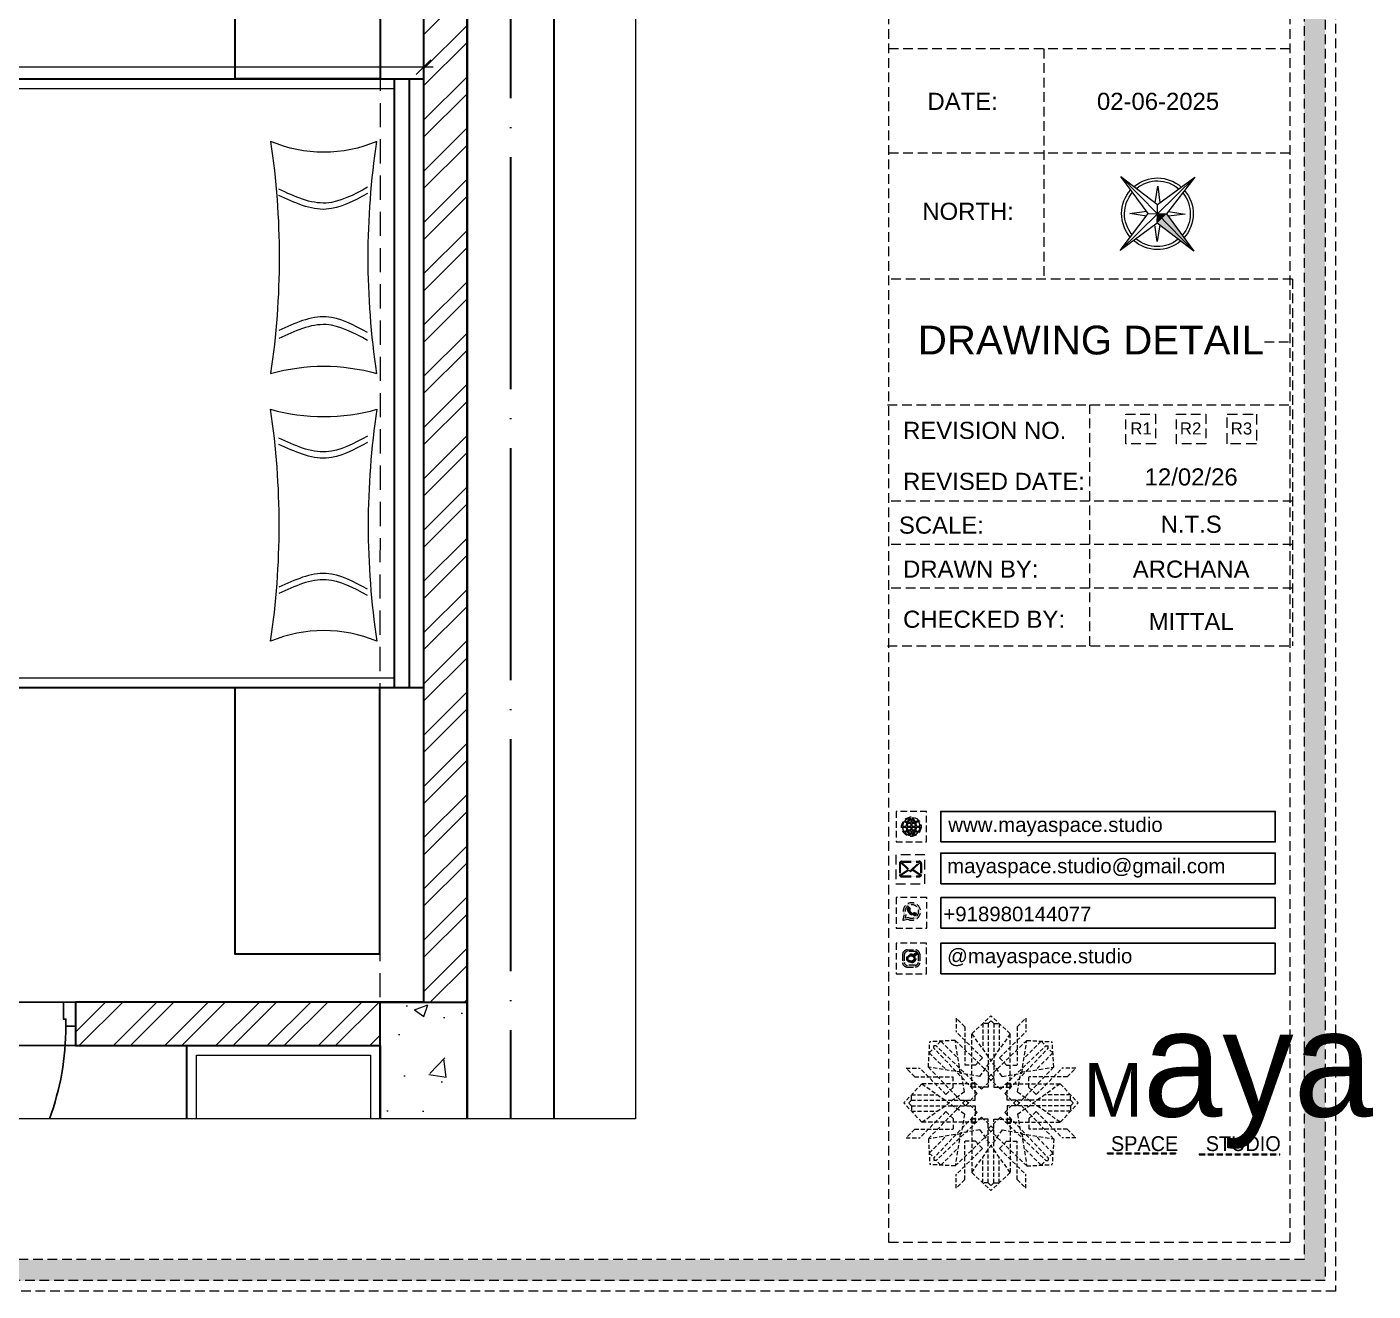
# Model space of a CAD drawing. Header units: millimetres. Extents: x 56222 to 3066687, y -650199 to -121287.
# Drawn here: x 133934.4 to 134073.6, y -183853.9 to -183723.1 of the extents above; entities that cross this region are included whole.
import ezdxf
from ezdxf.enums import TextEntityAlignment as Align

# ---------------------------------------------------------------- set-up
doc = ezdxf.new("R2010")
doc.units = ezdxf.units.MM
doc.header["$MEASUREMENT"] = 0
doc.header["$PDMODE"] = 35
for name, pattern in [('ACAD_ISO04W100', [30, 24, -3, 0, -3]), ('DASHED', [0.75, 0.5, -0.25]), ('DASHED2', [0.375, 0.25, -0.125]), ('DASHEDX2', [1.5, 1, -0.5])]:
    doc.linetypes.add(name, pattern=pattern)
doc.layers.get('Defpoints').update_dxf_attribs({"color": 220})
doc.layers.add('AR ELE-5', color=134, linetype='Continuous')
doc.layers.add('AR HATCH-7', color=7, linetype='Continuous')
for name, color, linetype, lineweight in [('COLUMN', 1, 'Continuous', 30), ('Dimension', 10, 'DASHEDX2', 20), ('ELEVATION', 250, 'Continuous', 9), ('FURNITURE', 32, 'Continuous', 9), ('furniture dimensions', 1, 'DASHED', 0), ('FURNITURE-1', 252, 'Continuous', 13), ('GROUND FLOOR', 7, 'Continuous', 9), ('GROUND FLOOR  ( PLINE )', 251, 'Continuous', 30), ('Labelling', 1, 'Continuous', 25), ('NAME PLATE', 7, 'Continuous', 25), ('title block', 7, 'Continuous', 9), ('wall', 7, 'Continuous', 30), ('X_PLOT', 1, 'Continuous', 9), ('XX~SLAB ( BEAM )~ ( DIM )', 7, 'Continuous', 9)]:
    doc.layers.add(name, color=color, linetype=linetype, lineweight=lineweight)
doc.styles.add('Arial', font='arial.ttf')
doc.styles.add('century g', font='GOTHIC.TTF')
doc.styles.get("Standard").update_dxf_attribs({"font": 'arial.ttf', "height": 6})
doc.dimstyles.new('Archana', dxfattribs={"dimtxt": 2, "dimasz": 0.75, "dimexe": 0.5, "dimexo": 0.5, "dimgap": 0, "dimtad": 0, "dimzin": 0, "dimdsep": 46, "dimlunit": 4, "dimtxsty": 'century g', "dimblk": 'OBLIQUE', "dimcen": 0, "dimdle": 1, "dimclrd": 256, "dimclre": 256, "dimclrt": 256, "dimadec": 0, "dimazin": 0, "dimtfac": 1, "dimtofl": 0, "dimtmove": 1, "dimatfit": 3, "dimfxl": 1, "dimfxlon": 1, "dimtolj": 1, "dimtzin": 0, "dimlwd": -1, "dimlwe": -1, "dimarcsym": 0})

# ---------------------------------------------------------------- blocks, each defined once
blk = doc.blocks.new('FSFSF')
at = {"color": 42, "lineweight": 5, "true_color": 0xe0ac11}
for p, q in [((28600.03, 143.51), (28600.03, 140.16)), ((28602.15, 141.41), (28600.03, 143.51)), ((28603.86, 139.69), (28608.58, 144.08)), ((28607.9, 142.22), (28608.58, 142.85)), ((28613.31, 139.69), (28608.58, 144.08)), ((28609.27, 142.22), (28608.59, 142.85)), ((28615.02, 141.41), (28617.14, 143.51)), ((28617.14, 143.51), (28617.14, 140.16)), ((28606.47, 133.76), (28600.03, 140.16)), ((28602.15, 141.41), (28602.15, 131.95)), ((28603.86, 126.58), (28603.86, 139.69)), ((28603.86, 139.69), (28608.58, 133.02)), ((28607.9, 142.22), (28606.58, 142.22)), ((28606.58, 142.22), (28606.58, 135.84)), ((28607.9, 142.22), (28607.9, 126.58)), ((28613.31, 139.69), (28608.59, 133.02)), ((28609.27, 142.22), (28609.27, 126.58)), ((28609.27, 142.22), (28610.59, 142.22)), ((28610.59, 142.22), (28610.59, 135.84)), ((28610.7, 133.76), (28617.14, 140.16)), ((28613.31, 126.58), (28613.31, 139.69)), ((28615.02, 141.41), (28615.02, 131.95)), ((28593.19, 131.45), (28593.54, 137.71)), ((28593.39, 135), (28594.56, 136.12)), ((28599.8, 138.06), (28593.54, 137.71)), ((28595.12, 136.69), (28594.53, 136.69)), ((28594.56, 136.12), (28594.56, 136.71)), ((28605.17, 124.98), (28594.56, 136.12)), ((28596.24, 137.86), (28595.12, 136.69)), ((28606.27, 126.08), (28595.12, 136.69)), ((28596.24, 137.86), (28600.47, 133.65)), ((28601.03, 130), (28599.8, 138.06)), ((28599.8, 138.05), (28608.58, 129.56)), ((28617.37, 138.05), (28608.59, 129.56)), ((28610.9, 126.08), (28622.05, 136.69)), ((28612.02, 124.98), (28622.62, 136.12)), ((28616.14, 130), (28617.37, 138.06)), ((28620.93, 137.86), (28616.7, 133.65)), ((28617.37, 138.06), (28623.63, 137.71)), ((28620.93, 137.86), (28622.05, 136.69)), ((28622.05, 136.69), (28622.64, 136.69)), ((28622.62, 136.12), (28622.62, 136.71)), ((28623.8, 135), (28622.62, 136.12)), ((28624, 131.45), (28623.65, 137.71)), ((28593.39, 135), (28597.6, 130.78)), ((28606.47, 133.76), (28604.75, 131.95)), ((28605.86, 129.18), (28608.58, 133.02)), ((28611.31, 129.18), (28608.59, 133.02)), ((28610.7, 133.76), (28612.42, 131.95)), ((28623.8, 135), (28619.59, 130.78)), ((28587.73, 131.22), (28591.08, 131.22)), ((28589.84, 129.1), (28587.73, 131.22)), ((28597.49, 124.78), (28591.08, 131.22)), ((28593.19, 131.45), (28601.69, 122.67)), ((28601.25, 130.22), (28593.19, 131.45)), ((28605.86, 129.18), (28601.03, 130)), ((28602.07, 125.39), (28601.25, 130.22)), ((28604.75, 131.95), (28602.15, 131.95)), ((28607.9, 128.92), (28608.58, 129.56)), ((28609.27, 128.92), (28608.59, 129.56)), ((28611.31, 129.18), (28616.14, 130)), ((28612.42, 131.95), (28615.02, 131.95)), ((28615.12, 125.39), (28615.94, 130.22)), ((28623.99, 131.45), (28615.5, 122.67)), ((28615.94, 130.22), (28624, 131.45)), ((28619.7, 124.78), (28626.1, 131.22)), ((28629.45, 131.22), (28626.1, 131.22)), ((28627.34, 129.1), (28629.45, 131.22)), ((28591.56, 127.39), (28587.17, 122.66)), ((28589.84, 129.1), (28599.29, 129.1)), ((28604.66, 127.39), (28591.56, 127.39)), ((28591.56, 127.39), (28598.23, 122.67)), ((28597.49, 124.78), (28599.29, 126.5)), ((28599.29, 126.5), (28599.29, 129.1)), ((28603.68, 126.54), (28603.68, 127.39)), ((28604.66, 126.54), (28603.68, 126.54)), ((28604.71, 127.57), (28603.86, 127.57)), ((28607.9, 126.58), (28603.86, 126.58)), ((28604.66, 123.35), (28604.66, 127.39)), ((28604.7, 126.58), (28604.71, 127.57)), ((28606.27, 126.08), (28608.58, 128.27)), ((28607.9, 128.92), (28608.58, 128.27)), ((28609.27, 128.92), (28608.59, 128.27)), ((28610.9, 126.08), (28608.59, 128.27)), ((28609.27, 126.58), (28613.31, 126.58)), ((28612.46, 126.58), (28612.46, 127.57)), ((28612.46, 127.57), (28613.31, 127.57)), ((28612.52, 123.35), (28612.52, 127.39)), ((28612.52, 127.39), (28625.63, 127.39)), ((28612.52, 126.54), (28613.51, 126.54)), ((28613.51, 126.54), (28613.51, 127.39)), ((28627.34, 129.1), (28617.89, 129.1)), ((28617.89, 126.5), (28617.89, 129.1)), ((28619.7, 124.78), (28617.89, 126.5)), ((28625.63, 127.39), (28618.96, 122.67)), ((28625.63, 127.39), (28630.02, 122.66)), ((28591.56, 117.94), (28587.17, 122.66)), ((28589.03, 123.35), (28588.4, 122.67)), ((28589.03, 121.98), (28588.4, 122.65)), ((28589.03, 123.35), (28589.03, 124.67)), ((28589.03, 124.67), (28595.4, 124.67)), ((28589.03, 123.35), (28604.66, 123.35)), ((28591.56, 117.94), (28598.23, 122.65)), ((28593.19, 113.88), (28601.69, 122.65)), ((28602.07, 125.39), (28598.23, 122.67)), ((28602.07, 119.94), (28598.23, 122.65)), ((28602.33, 123.35), (28601.69, 122.67)), ((28602.33, 121.98), (28601.69, 122.65)), ((28602.33, 123.35), (28602.97, 122.67)), ((28602.33, 121.98), (28602.97, 122.65)), ((28605.17, 124.98), (28602.97, 122.67)), ((28605.17, 120.35), (28602.97, 122.65)), ((28612.02, 124.98), (28614.21, 122.67)), ((28612.02, 120.35), (28614.21, 122.65)), ((28628.16, 123.35), (28612.52, 123.35)), ((28614.85, 123.35), (28614.21, 122.67)), ((28614.85, 121.98), (28614.21, 122.65)), ((28614.85, 123.35), (28615.5, 122.67)), ((28614.85, 121.98), (28615.5, 122.65)), ((28615.12, 125.39), (28618.96, 122.67)), ((28615.12, 119.94), (28618.96, 122.65)), ((28623.99, 113.88), (28615.5, 122.65)), ((28625.63, 117.94), (28618.96, 122.65)), ((28628.16, 124.67), (28621.78, 124.67)), ((28625.63, 117.94), (28630.02, 122.66)), ((28628.16, 123.35), (28628.16, 124.67)), ((28628.16, 123.35), (28628.78, 122.67)), ((28628.16, 121.98), (28628.78, 122.65)), ((28589.03, 121.98), (28604.66, 121.98)), ((28589.03, 121.98), (28589.03, 120.66)), ((28589.03, 120.66), (28595.4, 120.66)), ((28597.49, 120.54), (28591.08, 114.11)), ((28605.17, 120.35), (28594.56, 109.2)), ((28597.49, 120.54), (28599.29, 118.83)), ((28602.07, 119.94), (28601.25, 115.1)), ((28604.66, 121.98), (28604.66, 117.94)), ((28612.02, 120.35), (28622.62, 109.2)), ((28612.52, 121.98), (28612.52, 117.94)), ((28628.16, 121.98), (28612.52, 121.98)), ((28615.12, 119.94), (28615.94, 115.1)), ((28619.7, 120.54), (28617.89, 118.83)), ((28619.7, 120.54), (28626.1, 114.11)), ((28628.16, 120.66), (28621.78, 120.66)), ((28628.16, 121.98), (28628.16, 120.66)), ((28589.84, 116.23), (28587.73, 114.11)), ((28589.84, 116.23), (28599.29, 116.23)), ((28604.66, 117.94), (28591.56, 117.94)), ((28606.27, 119.15), (28595.12, 108.54)), ((28599.29, 118.83), (28599.29, 116.23)), ((28605.86, 116.05), (28601.03, 115.23)), ((28604.66, 118.78), (28603.68, 118.78)), ((28603.68, 118.78), (28603.68, 117.94)), ((28607.9, 118.65), (28603.86, 118.65)), ((28603.86, 118.65), (28603.86, 105.54)), ((28604.71, 117.66), (28603.86, 117.66)), ((28604.7, 118.65), (28604.71, 117.66)), ((28605.86, 116.05), (28608.58, 112.21)), ((28606.27, 119.15), (28608.58, 116.96)), ((28607.9, 103.01), (28607.9, 118.65)), ((28607.9, 116.31), (28608.58, 116.96)), ((28607.9, 116.31), (28608.58, 115.67)), ((28610.9, 119.15), (28608.59, 116.96)), ((28609.27, 116.31), (28608.59, 116.96)), ((28609.27, 116.31), (28608.59, 115.67)), ((28611.31, 116.05), (28608.59, 112.21)), ((28609.27, 118.65), (28613.31, 118.65)), ((28609.27, 103.01), (28609.27, 118.65)), ((28610.9, 119.15), (28622.05, 108.54)), ((28611.31, 116.05), (28616.14, 115.23)), ((28612.46, 118.65), (28612.46, 117.66)), ((28612.46, 117.66), (28613.31, 117.66)), ((28612.52, 118.78), (28613.51, 118.78)), ((28612.52, 117.94), (28625.63, 117.94)), ((28613.31, 118.65), (28613.31, 105.54)), ((28613.51, 118.78), (28613.51, 117.94)), ((28617.89, 118.83), (28617.89, 116.23)), ((28627.34, 116.23), (28617.89, 116.23)), ((28627.34, 116.23), (28629.45, 114.11)), ((28587.73, 114.11), (28591.08, 114.11)), ((28601.25, 115.1), (28593.19, 113.87)), ((28593.19, 113.87), (28593.54, 107.62)), ((28593.39, 110.32), (28597.6, 114.55)), ((28599.8, 107.17), (28608.58, 115.67)), ((28601.03, 115.23), (28599.8, 107.17)), ((28602.15, 103.82), (28602.15, 113.27)), ((28604.75, 113.27), (28602.15, 113.27)), ((28606.47, 111.47), (28604.75, 113.27)), ((28617.37, 107.17), (28608.59, 115.67)), ((28610.7, 111.47), (28612.42, 113.27)), ((28612.42, 113.27), (28615.02, 113.27)), ((28615.02, 103.82), (28615.02, 113.27)), ((28615.94, 115.1), (28624, 113.87)), ((28616.14, 115.23), (28617.37, 107.17)), ((28623.8, 110.32), (28619.59, 114.55)), ((28624, 113.87), (28623.65, 107.62)), ((28629.45, 114.11), (28626.1, 114.11)), ((28593.39, 110.32), (28594.56, 109.2)), ((28596.24, 107.37), (28600.47, 111.58)), ((28606.47, 111.47), (28600.03, 105.07)), ((28603.86, 105.54), (28608.58, 112.21)), ((28606.58, 103.01), (28606.58, 109.38)), ((28613.31, 105.54), (28608.59, 112.21)), ((28610.59, 103.01), (28610.59, 109.38)), ((28610.7, 111.47), (28617.14, 105.07)), ((28620.93, 107.37), (28616.7, 111.58)), ((28623.8, 110.32), (28622.62, 109.2)), ((28599.8, 107.17), (28593.54, 107.52)), ((28595.12, 108.54), (28594.53, 108.54)), ((28594.56, 109.2), (28594.56, 108.61)), ((28596.24, 107.37), (28595.12, 108.54)), ((28617.37, 107.17), (28623.63, 107.52)), ((28620.93, 107.37), (28622.05, 108.54)), ((28622.05, 108.54), (28622.64, 108.54)), ((28622.62, 109.2), (28622.62, 108.61)), ((28600.03, 101.71), (28600.03, 105.07)), ((28602.15, 103.82), (28600.03, 101.71)), ((28603.86, 105.54), (28608.58, 101.15)), ((28607.9, 103.01), (28606.58, 103.01)), ((28607.9, 103.01), (28608.58, 102.38)), ((28613.31, 105.54), (28608.58, 101.15)), ((28609.27, 103.01), (28608.59, 102.38)), ((28609.27, 103.01), (28610.59, 103.01)), ((28615.02, 103.82), (28617.14, 101.71)), ((28617.14, 101.71), (28617.14, 105.07))]:
    blk.add_line(p, q, dxfattribs=at)
blk = doc.blocks.new('hgwg')
at = {"layer": 'Dimension', "true_color": 0xd39e00}
h = blk.add_hatch(color=42, dxfattribs=at)
h.dxf.hatch_style = 1
h.paths.add_polyline_path([(27505.71, 45.05), (27494.27, 45.05), (27494.27, 44.9), (27505.71, 44.9)])
h = blk.add_hatch(color=42, dxfattribs=at)
h.dxf.hatch_style = 1
h.paths.add_polyline_path([(27523.3, 44.9), (27509.68, 44.9), (27509.68, 44.75), (27523.3, 44.75)])
at = {"layer": 'Dimension', "color": 42, "true_color": 0xd39e00}
for p, q in [((27494.27, 45.05), (27505.71, 45.05)), ((27494.27, 44.9), (27494.27, 45.05)), ((27494.27, 44.9), (27505.71, 44.9)), ((27505.71, 45.05), (27505.71, 44.9)), ((27509.68, 44.9), (27523.3, 44.9)), ((27509.68, 44.9), (27509.68, 44.75)), ((27509.68, 44.75), (27523.3, 44.75)), ((27523.3, 44.75), (27523.3, 44.9))]:
    blk.add_line(p, q, dxfattribs=at)
at = {"layer": 'Dimension', "color": 42, "true_color": 0xd39e00, "attachment_point": 1}
for s, width, insert, char_height in [('{\\fCinzel|b0|i0|c0|p2;\\H1.5x;M\\fAmsterdam One|b0|i0|c0|p2;\\H2x;aya}', 85.3277, (27490.17, 69.17), 6), ('{\\fCinzel|b0|i0|c0|p0;SPACE     STUDIO}', 66.129, (27494.83, 47.86), 2.5)]:
    blk.add_mtext_dynamic_manual_height_columns(s, width=width, gutter_width=30, heights=[0], dxfattribs=dict(at, insert=insert, char_height=char_height))
blk = doc.blocks.new('aggerg')
at = {"layer": 'Dimension', "color": 42, "true_color": 0xd39e00}
blk.add_lwpolyline([(-1.41, 1.41), (1.41, 1.41), (1.41, -1.41), (-1.41, -1.41)], close=True, dxfattribs=at)
at = {"layer": 'NAME PLATE', "lineweight": 0, "insert": (-0.03, 0.62), "char_height": 1.151, "width": 2.2458, "attachment_point": 2, "style": 'Arial'}
blk.add_mtext('R3', dxfattribs=at)
blk = doc.blocks.new('QEGW4TG')
at = {"layer": 'Dimension', "true_color": 0x000000}
h = blk.add_hatch(color=18, dxfattribs=at)
h.dxf.hatch_style = 1
h.paths.add_polyline_path([(2.69, 1.93, 0.170513), (2.95, 1.97, 0.190337), (3.11, 2.18, 0.466684), (3.03, 2.29), (2.79, 2.37, 0.273721), (2.69, 2.34, 0.040749), (2.63, 2.27, -0.441282), (2.53, 2.25, -0.11828), (2.06, 2.64, -0.441282), (2.07, 2.74, 0.040749), (2.13, 2.81, 0.290083), (2.14, 2.92), (2.01, 3.18, 0.316231), (1.91, 3.2, 0.190337), (1.73, 3, 0.170513), (1.72, 2.74, 0.252784)], flags=0)
h.paths.add_polyline_path([(1.19, 1.98), (1.03, 1.3, 0.550912), (1.11, 1.23), (1.75, 1.39, 6.344125)])
h.paths.add_polyline_path([(1.81, 1.7), (1.4, 1.6), (1.5, 2.03, -9.071339)], flags=16)
h.paths.add_polyline_path([(2.95, 1.97, -0.203224), (2.64, 1.94, -0.231509), (1.75, 2.69, -0.209023), (1.73, 3, -0.17811), (1.89, 3.19, -0.370089), (2.01, 3.18), (2.17, 2.86, -0.071517), (2.06, 2.73, 0.321676), (2.05, 2.65, 0.126524), (2.55, 2.24, 0.312216), (2.62, 2.26, -0.041087), (2.68, 2.34, -0.290673), (2.79, 2.37), (3.13, 2.26, -0.24764)], flags=0)
h = blk.add_hatch(color=18, dxfattribs=at)
h.dxf.hatch_style = 1
h.paths.add_polyline_path([(2.69, 2.34, 0.040749), (2.63, 2.27, -0.441282), (2.53, 2.25, -0.11828), (2.06, 2.64, -0.441282), (2.07, 2.74, 0.040749), (2.13, 2.81, 0.290083), (2.14, 2.92), (2.01, 3.18, 0.316231), (1.91, 3.2, 0.190337), (1.73, 3, 0.170513), (1.72, 2.74, 0.252784), (2.69, 1.93, 0.170513), (2.95, 1.97, 0.190337), (3.11, 2.18, 0.466684), (3.03, 2.29), (2.79, 2.37, 0.273721)])
for p, q in [((2.01, 3.18), (2.14, 2.92)), ((3.07, 2.28), (2.8, 2.36)), ((1.19, 1.98), (1.03, 1.3)), ((1.1, 1.23), (1.75, 1.39)), ((1.5, 2.03), (1.4, 1.6)), ((1.4, 1.6), (1.81, 1.7))]:
    blk.add_line(p, q)
blk.add_lwpolyline([(0, 0), (4.68, 0), (4.68, 4.68), (0, 4.68)], close=True)
for centre, radius, start, end in [((2.39, 2.56), 1.34, 241.4727, 205.6422), ((2.39, 2.56), 1.04, 235.9962, 210.8333), ((2.09, 2.87), 0.39, 159.7007, 198.4072), ((2.96, 3.23), 1.33, 201.4218, 258.1669), ((2.07, 2.87), 0.364, 118.9685, 159.3648), ((1.94, 3.12), 0.0896, 41.8985, 123.1344), ((2.11, 2.68), 0.066, 135.9932, 224.8892), ((1.67, 3.16), 0.586, 312.4617, 321.8728), ((3.12, 3.42), 1.31, 216.5455, 243.5279), ((2.05, 2.87), 0.104, 320.3924, 28.6971), ((2.57, 2.3), 0.066, 234.2482, 323.1441), ((3.11, 1.94), 0.586, 137.2645, 146.6756), ((2.76, 2.27), 0.104, 70.4402, 138.745), ((2.76, 2.29), 0.364, 299.7725, 340.1688), ((3.03, 2.2), 0.0896, 336.0029, 57.2388), ((1.09, 1.29), 0.0598, 164.8483, 282.1458), ((2.75, 2.31), 0.39, 260.7301, 299.4366)]:
    blk.add_arc(centre, radius, start, end)
blk = doc.blocks.new('ASGERG')
at = {"layer": 'Dimension', "true_color": 0x000000}
h = blk.add_hatch(color=18, dxfattribs=at)
h.dxf.hatch_style = 1
h.paths.add_polyline_path([(0.99, 1.7, 0.402382), (1.83, 1.03), (2.96, 1.03, 0.353872), (3.66, 1.7), (3.66, 2.99, 0.402382), (2.83, 3.67), (1.69, 3.67, 0.353872), (0.99, 2.99)])
h.paths.add_polyline_path([(1.27, 2.85, -0.426145), (1.72, 3.4), (2.85, 3.4, -0.402382), (3.38, 2.97), (3.38, 1.85, -0.426145), (2.94, 1.3), (1.8, 1.3, -0.402382), (1.27, 1.72)], flags=16)
h.paths.add_polyline_path([(3.02, 2.35, -1), (1.64, 2.35, -1)], flags=0)
h.paths.add_polyline_path([(2.74, 2.35, -1), (1.92, 2.35, -1)], flags=0)
h.paths.add_polyline_path([(3.19, 3.02, -1), (2.86, 3.02, -1)], flags=0)
h.paths.add_polyline_path([(1.64, 2.35, 1), (3.02, 2.35, 1)], flags=0)
h = blk.add_hatch(color=18, dxfattribs=at)
h.dxf.hatch_style = 1
h.paths.add_polyline_path([(1.64, 2.35, 1), (3.02, 2.35, 1)])
h.paths.add_polyline_path([(2.74, 2.35, -1), (1.92, 2.35, -1)], flags=16)
h = blk.add_hatch(color=18, dxfattribs=at)
h.dxf.hatch_style = 1
h.paths.add_polyline_path([(3.19, 3.02, 1), (2.86, 3.02, 1)])
for p, q in [((0.99, 2.99), (0.99, 1.7)), ((1.27, 2.97), (1.27, 1.72)), ((1.69, 3.67), (2.96, 3.67)), ((2.94, 3.4), (1.72, 3.4)), ((3.38, 2.97), (3.38, 1.72)), ((3.66, 2.99), (3.66, 1.7)), ((1.69, 1.03), (2.96, 1.03)), ((2.94, 1.3), (1.72, 1.3))]:
    blk.add_line(p, q)
blk.add_lwpolyline([(0, 0), (4.68, 0), (4.68, 4.68), (0, 4.68)], close=True)
for centre, radius in [((2.33, 2.35), 0.694), ((2.33, 2.35), 0.414), ((3.02, 3.02), 0.168)]:
    blk.add_circle(centre, radius)
for centre, radius, start, end in [((1.76, 2.89), 0.778, 94.8631, 172.8127), ((1.76, 2.91), 0.491, 94.8631, 172.8127), ((2.9, 2.91), 0.491, 7.1873, 85.1369), ((2.89, 2.89), 0.778, 7.1873, 85.1369), ((1.76, 1.8), 0.778, 187.1873, 265.1369), ((1.76, 1.78), 0.491, 187.1873, 265.1369), ((2.9, 1.78), 0.491, 274.8631, 352.8127), ((2.89, 1.8), 0.778, 274.8631, 352.8127)]:
    blk.add_arc(centre, radius, start, end)
blk = doc.blocks.new('DTGWEGEARG')
at = {"layer": 'Dimension', "true_color": 0x000000}
h = blk.add_hatch(color=18, dxfattribs=at)
h.dxf.hatch_style = 1
h.paths.add_polyline_path([(3.83, 2.34, 1), (0.85, 2.34, 1)])
h.paths.add_polyline_path([(2.51, 1.01, 0.105795), (2.96, 1.58, -0.055205), (3.3, 1.41, -0.169822)], flags=16)
h.paths.add_polyline_path([(2.41, 1.12), (2.41, 1.69, -0.058279), (2.81, 1.63, -0.103353)], flags=16)
h.paths.add_polyline_path([(2.26, 1.13, -0.101741), (1.87, 1.63, -0.057171), (2.26, 1.69)], flags=16)
h.paths.add_polyline_path([(2.17, 1.01, -0.169822), (1.38, 1.41, -0.055205), (1.72, 1.58, 0.105795)], flags=16)
h.paths.add_polyline_path([(3.02, 1.72, 0.081336), (3.13, 2.27), (3.68, 2.27, -0.152069), (3.4, 1.52, 0.05687)], flags=16)
h.paths.add_polyline_path([(2.87, 1.77, 0.061945), (2.41, 1.84), (2.41, 2.27), (2.98, 2.27, -0.081344)], flags=16)
h.paths.add_polyline_path([(2.26, 1.84, 0.060923), (1.8, 1.77, -0.081344), (1.7, 2.27), (2.26, 2.27)], flags=16)
h.paths.add_polyline_path([(1.66, 1.72, 0.05687), (1.28, 1.52, -0.152069), (1, 2.27), (1.55, 2.27, 0.081336)], flags=16)
h.paths.add_polyline_path([(2.41, 2.42), (2.41, 2.83, 0.061945), (2.87, 2.91, -0.080009), (2.98, 2.42)], flags=16)
h.paths.add_polyline_path([(3.13, 2.42, 0.080116), (3.02, 2.96, 0.05687), (3.4, 3.16, 0.028258), (3.3, 3.27, -0.055205), (2.96, 3.1, 0.105795), (2.51, 3.67, -0.36029), (3.68, 2.42)], flags=16)
h.paths.add_polyline_path([(2.26, 2.42), (1.7, 2.42, -0.080009), (1.8, 2.91, 0.060923), (2.26, 2.84)], flags=16)
h.paths.add_polyline_path([(1.55, 2.42), (1, 2.42, -0.150466), (1.28, 3.16, 0.05687), (1.66, 2.96, 0.080116)], flags=16)
h.paths.add_polyline_path([(2.41, 2.98), (2.41, 3.56, -0.103353), (2.81, 3.05, -0.058279)], flags=16)
h.paths.add_polyline_path([(2.26, 2.99, -0.057171), (1.87, 3.05, -0.101741), (2.26, 3.55)], flags=16)
h.paths.add_polyline_path([(1.72, 3.1, -0.055205), (1.38, 3.27, -0.169822), (2.17, 3.67, 0.105795)], flags=16)
blk.add_lwpolyline([(0, 0), (4.68, 0), (4.68, 4.68), (0, 4.68)], close=True)
at = {"layer": 'Dimension', "color": 18, "true_color": 0x000000}
for p, q in [((1, 2.42), (1.55, 2.42)), ((1, 2.27), (1.55, 2.27)), ((1.7, 2.42), (2.26, 2.42)), ((1.7, 2.27), (2.26, 2.27)), ((2.26, 3.55), (2.26, 2.99)), ((2.26, 2.84), (2.26, 2.42)), ((2.26, 2.27), (2.26, 1.84)), ((2.41, 3.56), (2.41, 2.98)), ((2.41, 2.83), (2.41, 2.42)), ((2.41, 2.42), (2.98, 2.42)), ((2.41, 2.27), (2.98, 2.27)), ((2.41, 2.27), (2.41, 1.84)), ((3.13, 2.42), (3.68, 2.42)), ((3.13, 2.27), (3.68, 2.27)), ((2.26, 1.69), (2.26, 1.13)), ((2.41, 1.69), (2.41, 1.12))]:
    blk.add_line(p, q, dxfattribs=at)
blk.add_circle((2.34, 2.34), 1.49, dxfattribs=at)
for centre, radius, start, end in [((2.34, 2.34), 1.34, 142.3819, 176.6093), ((2.34, 2.34), 1.34, 183.0315, 217.6181), ((2.34, 4.74), 1.9, 236.1399, 249.1595), ((2.34, 2.34), 1.34, 97.3549, 135.9073), ((2.34, 4.74), 1.75, 236.7417, 249.3811), ((3.28, 2.34), 1.73, 159.0567, 177.3789), ((3.28, 2.34), 1.73, 182.3435, 200.9433), ((3.28, 2.34), 1.58, 158.8325, 177.1302), ((3.28, 2.34), 1.58, 182.5658, 201.1675), ((3.28, 2.34), 1.73, 129.9301, 154.0867), ((2.34, 4.74), 1.9, 253.6799, 267.6253), ((3.28, 2.34), 1.58, 130.1073, 153.3446), ((2.34, 4.74), 1.75, 254.3336, 267.422), ((1.4, 2.34), 1.58, 26.6554, 50.2584), ((2.34, 4.74), 1.75, 272.3248, 285.6664), ((2.34, 4.74), 1.9, 272.1415, 286.3201), ((2.34, 2.34), 1.34, 3.3907, 82.6451), ((1.4, 2.34), 1.73, 25.9133, 50.0699), ((1.4, 2.34), 1.58, 2.8698, 21.1675), ((1.4, 2.34), 1.58, 338.8325, 357.4342), ((2.34, 4.74), 1.75, 290.6189, 303.2583), ((2.34, 4.74), 1.9, 290.8405, 303.8601), ((1.4, 2.34), 1.73, 2.6211, 20.9433), ((1.4, 2.34), 1.73, 339.0567, 357.6565), ((2.34, 2.34), 1.34, 322.3819, 356.9685), ((2.34, -0.06), 1.9, 110.8405, 123.8601), ((2.34, -0.06), 1.75, 110.6189, 123.2583), ((2.34, 2.34), 1.34, 224.0927, 262.6451), ((3.28, 2.34), 1.73, 205.9133, 230.0699), ((2.34, -0.06), 1.9, 92.3747, 106.3201), ((2.34, -0.06), 1.75, 92.578, 105.6664), ((3.28, 2.34), 1.58, 206.6554, 229.8927), ((2.34, -0.06), 1.9, 73.6799, 87.8585), ((2.34, -0.06), 1.75, 74.3336, 87.6752), ((1.4, 2.34), 1.58, 309.7416, 333.3446), ((1.4, 2.34), 1.73, 309.9301, 334.0867), ((2.34, 2.34), 1.34, 277.3549, 315.9073), ((2.34, -0.06), 1.75, 56.7417, 69.3811), ((2.34, -0.06), 1.9, 56.1399, 69.1595)]:
    blk.add_arc(centre, radius, start, end, dxfattribs=at)
blk = doc.blocks.new('4t')
at = {"transparency": 33554607}
h = blk.add_hatch(color=1, dxfattribs=at)
h.dxf.hatch_style = 1
h.paths.add_polyline_path([(45531.33, -35822.29), (45529.23, -35821.83), (45528.09, -35837.01)])
h = blk.add_hatch(color=1, dxfattribs=at)
h.dxf.hatch_style = 1
h.paths.add_polyline_path([(45533.44, -35822.75), (45531.33, -35822.29), (45528.09, -35837.01)])
h = blk.add_hatch(color=1, dxfattribs=at)
h.dxf.hatch_style = 1
h.paths.add_polyline_path([(45531.8, -35820.19), (45529.23, -35821.83), (45531.33, -35822.29)])
h = blk.add_hatch(color=1, dxfattribs=at)
h.dxf.hatch_style = 1
h.paths.add_polyline_path([(45531.8, -35820.19), (45531.33, -35822.29), (45533.44, -35822.75)])
at = {"layer": 'title block', "color": 7, "lineweight": 9}
for p, q in [((45535.51, -35803.37), (45530.16, -35817.62)), ((45535.51, -35803.37), (45531.8, -35820.19)), ((45534.36, -35818.55), (45535.51, -35803.37)), ((45530.5, -35816.7), (45526.88, -35812.49)), ((45526.88, -35812.49), (45529.18, -35817.55)), ((45530.16, -35817.62), (45514.98, -35816.48)), ((45514.98, -35816.48), (45529.23, -35821.83)), ((45514.98, -35816.48), (45531.8, -35820.19)), ((45531.8, -35820.19), (45530.16, -35817.62)), ((45534.36, -35818.55), (45531.8, -35820.19)), ((45548.62, -35823.9), (45534.36, -35818.55)), ((45539.5, -35815.27), (45534.44, -35817.57)), ((45535.28, -35818.89), (45539.5, -35815.27)), ((45528.31, -35821.48), (45524.1, -35825.11)), ((45524.1, -35825.11), (45529.16, -35822.81)), ((45531.8, -35820.19), (45528.09, -35837.01)), ((45529.23, -35821.83), (45528.09, -35837.01)), ((45528.09, -35837.01), (45533.44, -35822.75)), ((45531.8, -35820.19), (45529.23, -35821.83)), ((45533.44, -35822.75), (45531.8, -35820.19)), ((45531.8, -35820.19), (45548.62, -35823.9)), ((45533.44, -35822.75), (45548.62, -35823.9)), ((45536.71, -35827.89), (45534.42, -35822.83)), ((45533.09, -35823.67), (45536.71, -35827.89))]:
    blk.add_line(p, q, dxfattribs=at)
for radius, start, end in [(11.79, 81.36, 163.7665), (10.83, 82.4286, 162.6979), (11.79, 351.36, 73.7665), (10.83, 352.4286, 72.6979), (11.79, 171.36, 253.7665), (10.83, 172.4286, 252.6979), (11.79, 261.36, 343.7665), (10.83, 262.4286, 342.6979)]:
    blk.add_arc((45531.8, -35820.19), radius, start, end, dxfattribs=at)
blk = doc.blocks.new('_Oblique')
at = {"layer": 'wall', "color": 0, "lineweight": -2}
blk.add_line((-0.5, -0.5), (0.5, 0.5), dxfattribs=at)
blk = doc.blocks.new('*D431')
at = {"layer": 'Defpoints', "color": 0, "linetype": 'Continuous', "lineweight": 30, "transparency": 16777216}
for p in [(133975.41, -183723.51), (133841.91, -183727.31), (133975.41, -183727.31)]:
    blk.add_point(p, dxfattribs=at)
at = {"layer": 'furniture dimensions', "color": 5, "linetype": 'Continuous', "transparency": 16777216}
for p, q in [((133975.41, -183724.01), (133975.41, -183727.81)), ((133840.91, -183727.31), (133903.78, -183727.31)), ((133976.41, -183727.31), (133913.54, -183727.31))]:
    blk.add_line(p, q, dxfattribs=at)
at = {"layer": 'furniture dimensions', "color": 5, "linetype": 'ByBlock', "transparency": 16777216}
blk.add_line((133841.91, -183727.31), (133841.91, -183726.81), dxfattribs=at)
at = {"layer": 'furniture dimensions', "color": 5, "linetype": 'Continuous', "transparency": 16777216, "xscale": 1.5, "yscale": 1.5, "zscale": 1.5, "rotation": 180}
blk.add_blockref('_Oblique', (133841.91, -183727.31), dxfattribs=at)
at = {"layer": 'furniture dimensions', "color": 5, "linetype": 'Continuous', "transparency": 16777216, "xscale": 1.5, "yscale": 1.5, "zscale": 1.5}
blk.add_blockref('_Oblique', (133975.41, -183727.31), dxfattribs=at)
at = {"layer": 'furniture dimensions', "linetype": 'Continuous', "lineweight": 0, "transparency": 16777216, "insert": (133908.66, -183727.31), "char_height": 3, "attachment_point": 5, "style": 'century g'}
blk.add_mtext('\\A1;11\'-1"', dxfattribs=at)
blk = doc.blocks.new('GF')
at = {"layer": 'FURNITURE', "color": 9, "lineweight": 30, "true_color": 0xc7c8ca}
blk.add_line((133682.2, -183543.34), (133682.2, -183570.84), dxfattribs=at)
blk.add_lwpolyline([(133682.2, -183543.34), (133682.2, -183570.84), (133667.2, -183570.84), (133667.2, -183543.34), (133682.2, -183543.34)], dxfattribs=at)
blk.add_lwpolyline([(133608.63, -183630.84), (133608.63, -183573.84, -0.414214), (133611.63, -183570.84), (133686.7, -183570.84), (133686.7, -183633.84), (133611.63, -183633.84, -0.414214)], format="xyb", close=True, dxfattribs=at)
at = {"layer": 'FURNITURE', "color": 9, "true_color": 0xc7c8ca}
blk.add_lwpolyline([(133609.63, -183630.84), (133609.63, -183573.84, -0.414214), (133611.63, -183571.84), (133683.7, -183571.84), (133683.7, -183632.84), (133611.63, -183632.84, -0.414214)], format="xyb", close=True, dxfattribs=at)
at = {"layer": 'FURNITURE', "color": 9, "lineweight": 30, "true_color": 0xc7c8ca}
for points in [[(133683.7, -183633.84), (133683.7, -183570.84), (133685.2, -183570.84), (133685.2, -183633.84)], [(133682.19, -183633.84), (133667.19, -183633.84), (133667.19, -183661.34), (133682.19, -183661.34)]]:
    blk.add_lwpolyline(points, close=True, dxfattribs=at)
at = {"layer": 'Labelling', "color": 9, "linetype": 'DASHED2', "lineweight": 0, "ltscale": 10, "true_color": 0xc7c8ca}
blk.add_line((133682.2, -183543.34), (133682.19, -183667.34), dxfattribs=at)

msp = doc.modelspace()

# ---------------------------------------------------------------- hatches: boundary and pattern name
at = {"layer": 'AR HATCH-7', "lineweight": 25, "true_color": 0x939598, "transparency": 33554687}
h = msp.add_hatch(dxfattribs=at)
h.set_pattern_fill('ANSI32', color=252, scale=10)
h.set_pattern_definition([(45, (395.4743, -199.7674), (-2.65165043, 2.65165043), []), (45, (397.242, -199.7674), (-2.65165043, 2.65165043), [])])
h.paths.add_polyline_path([(133824.907, -183650.919), (133820.407, -183650.919), (133820.407, -183673.276), (133824.907, -183673.276)])
h.paths.add_polyline_path([(133913.163, -183704.479), (133905.627, -183704.479), (133905.627, -183709.124), (133913.163, -183709.124)], flags=9)
h.paths.add_polyline_path([(133811.242, -183847.842), (133832.756, -183847.842), (133832.756, -183837.539), (133811.242, -183837.539)], flags=9)
h.paths.add_polyline_path([(134028.92, -183720.932), (134062.829, -183720.932), (134062.829, -183717.319), (134028.92, -183717.319)], flags=9)
h.paths.add_polyline_path([(134035.483, -183703.246), (134054.941, -183703.246), (134054.941, -183699.633), (134035.483, -183699.633)], flags=9)
h.paths.add_polyline_path([(134037.379, -183699.129), (134051.413, -183699.129), (134051.413, -183695.519), (134037.379, -183695.519)], flags=9)
h.paths.add_polyline_path([(134026.551, -183658.198), (134061.622, -183658.198), (134061.622, -183654.46), (134026.551, -183654.46)], flags=9)
h.paths.add_polyline_path([(134026.352, -183653.657), (134061.8, -183653.657), (134061.8, -183649.919), (134026.352, -183649.919)], flags=9)
h.paths.add_polyline_path([(134048.323, -183780.596), (134061.33, -183780.596), (134061.33, -183777.852), (134048.323, -183777.852)], flags=9)
h.paths.add_polyline_path([(134044.628, -183732.203), (134058.173, -183732.203), (134058.173, -183729.494), (134044.628, -183729.494)], flags=9)
h.paths.add_polyline_path([(134026.553, -183743.583), (134036.941, -183743.583), (134036.941, -183740.837), (134026.553, -183740.837)], flags=9)
h.paths.add_polyline_path([(134027.101, -183732.164), (134035.264, -183732.164), (134035.264, -183729.51), (134027.101, -183729.51)], flags=9)
h.paths.add_polyline_path([(134024.413, -183712.709), (134049.207, -183712.709), (134049.207, -183708.974), (134024.413, -183708.974)], flags=9)
h.paths.add_polyline_path([(134029.083, -183820.851), (134049.008, -183820.851), (134049.008, -183817.736), (134029.083, -183817.736)], flags=9)
h.paths.add_polyline_path([(134028.689, -183816.483), (134044.775, -183816.483), (134044.775, -183813.367), (134028.689, -183813.367)], flags=9)
h.paths.add_polyline_path([(134029.059, -183811.531), (134058.608, -183811.531), (134058.608, -183808.415), (134029.059, -183808.415)], flags=9)
h.paths.add_polyline_path([(134029.312, -183807.238), (134052.255, -183807.238), (134052.255, -183804.122), (134029.312, -183804.122)], flags=9)
h.paths.add_polyline_path([(134023.823, -183692.137), (134050.675, -183692.137), (134050.675, -183688.402), (134023.823, -183688.402)], flags=9)
h.paths.add_polyline_path([(134024.417, -183685.253), (134060.398, -183685.253), (134060.398, -183675.734), (134024.417, -183675.734)], flags=9)
h.paths.add_polyline_path([(134024.417, -183674.934), (134063.206, -183674.934), (134063.206, -183672.176), (134024.417, -183672.176)], flags=9)
h.paths.add_polyline_path([(134024.417, -183671.376), (134054.581, -183671.376), (134054.581, -183668.618), (134024.417, -183668.618)], flags=9)
h.paths.add_polyline_path([(134024.641, -183665.899), (134034.757, -183665.899), (134034.757, -183663.153), (134024.641, -183663.153)], flags=9)
h.paths.add_polyline_path([(134053.34, -183765.612), (134056.193, -183765.612), (134056.193, -183763.734), (134053.34, -183763.734)], flags=9)
h.paths.add_polyline_path([(134048.218, -183765.612), (134051.072, -183765.612), (134051.072, -183763.734), (134048.218, -183763.734)], flags=9)
h.paths.add_polyline_path([(134024.563, -183766.244), (134042.37, -183766.244), (134042.37, -183763.498), (134024.563, -183763.498)], flags=9)
h.paths.add_polyline_path([(134049.496, -183771.566), (134060.001, -183771.566), (134060.001, -183767.92), (134049.496, -183767.92)], flags=9)
h.paths.add_polyline_path([(134024.564, -183771.518), (134044.98, -183771.518), (134044.98, -183768.774), (134024.564, -183768.774)], flags=9)
h.paths.add_polyline_path([(134051.196, -183776.463), (134058.397, -183776.463), (134058.397, -183772.818), (134051.196, -183772.818)], flags=9)
h.paths.add_polyline_path([(134024.579, -183780.546), (134039.47, -183780.546), (134039.47, -183777.89), (134024.579, -183777.89)], flags=9)
h.paths.add_polyline_path([(134049.99, -183785.969), (134059.663, -183785.969), (134059.663, -183783.316), (134049.99, -183783.316)], flags=9)
h.paths.add_polyline_path([(134024.564, -183785.78), (134042.234, -183785.78), (134042.234, -183783.035), (134024.564, -183783.035)], flags=9)
h.paths.add_polyline_path([(134024.134, -183776.043), (134033.84, -183776.043), (134033.84, -183773.299), (134024.134, -183773.299)], flags=9)
h.paths.add_polyline_path([(134025.777, -183757.839), (134063.13, -183757.839), (134063.13, -183753.221), (134025.777, -183753.221)], flags=9)
h.paths.add_polyline_path([(133857.175, -183771.526), (133890.965, -183771.526), (133890.965, -183749.689), (133857.175, -183749.689)], flags=9)
at = {"layer": 'AR HATCH-7', "lineweight": 18, "true_color": 0x939598, "transparency": 33554687}
h = msp.add_hatch(dxfattribs=at)
h.set_pattern_fill('ANSI32', color=252, scale=10)
h.set_pattern_definition([(45, (0, -231.3902), (-2.65165043, 2.65165043), []), (45, (1.7678, -231.3902), (-2.65165043, 2.65165043), [])])
h.paths.add_polyline_path([(133970.907, -183686.01), (133934.907, -183686.01), (133934.907, -183695.01), (133970.907, -183695.01)])
h.paths.add_polyline_path([(133979.907, -183701.01), (133975.407, -183701.01), (133975.407, -183705.859), (133975.416, -183705.859), (133975.407, -183707.514), (133975.407, -183720.018), (133975.407, -183824.01), (133939.407, -183824.009), (133939.407, -183828.509), (133970.907, -183828.51), (133970.908, -183824.01), (133979.908, -183824.01)])
at = {"layer": 'Dimension', "true_color": 0xd39e00}
h = msp.add_hatch(color=42, dxfattribs=at)
h.paths.add_polyline_path([(133759.805, -183635.407), (133759.805, -183852.817), (134068.681, -183852.817), (134068.681, -183635.407)])
h.paths.add_polyline_path([(133761.973, -183637.575), (134066.513, -183637.575), (134066.513, -183850.649), (133761.973, -183850.649)], flags=16)
at = {"layer": 'Dimension', "true_color": 0x000000}
h = msp.add_hatch(color=18, dxfattribs=at)
h.dxf.hatch_style = 1
h.paths.add_polyline_path([(134026.694, -183811.051, 0.4142136), (134026.924, -183810.821), (134026.924, -183809.67, 0.4142136), (134026.694, -183809.44), (134024.866, -183809.44, 0.4142136), (134024.635, -183809.67), (134024.635, -183810.821, 0.4142136), (134024.866, -183811.051)])
h.paths.add_polyline_path([(134025.95, -183810.357), (134026.796, -183810.922, -0.1989124), (134026.694, -183810.964), (134024.866, -183810.964, -0.1989124), (134024.764, -183810.922), (134025.61, -183810.357), (134025.78, -183810.516)], flags=16)
h.paths.add_polyline_path([(134025.78, -183810.398), (134024.849, -183809.527, -0.0287833), (134024.866, -183809.526), (134026.694, -183809.526, -0.0287833), (134026.711, -183809.527)], flags=16)
h.paths.add_polyline_path([(134026.014, -183810.297), (134026.794, -183809.567, -0.2024819), (134026.838, -183809.67), (134026.838, -183810.821, -0.043076), (134026.836, -183810.845)], flags=16)
h.paths.add_polyline_path([(134025.545, -183810.297), (134024.724, -183810.845, -0.043076), (134024.722, -183810.821), (134024.722, -183809.67, -0.2024819), (134024.765, -183809.567)], flags=16)
at = {"layer": 'FURNITURE-1', "lineweight": 18, "true_color": 0xc7c8ca}
h = msp.add_hatch(dxfattribs=at)
h.set_pattern_fill('AR-CONC', color=9, scale=2)
h.set_pattern_definition([(50, (0, -231.39), (14.34520365, -1.2550427), [1.5, -16.5]), (355, (0, -231.39), (-2.7750267, 15.0438427), [1.2, -13.2]), (100.4514445, (1.195, -231.495), (11.5701769, 13.7887998), [1.2748038, -14.0228422]), (46.1842, (0, -227.39), (21.3448266, -3.3103856), [2.25, -24.75]), (96.635635, (1.779, -227.666), (18.693239, 19.482372), [1.9122068, -21.0342752]), (351.184164, (0, -227.39), (18.693239, 19.482372), [1.8, -19.8]), (21, (2, -228.39), (11.93814104, -8.0523778), [1.5, -16.5]), (326, (2, -228.39), (4.8663066, 14.5030009), [1.2, -13.2]), (71.451445, (2.995, -229.061), (16.8044475, 6.45062306), [1.2748038, -14.0228422]), (37.5, (0, -231.39), (0.24319711, 6.65787708), [0, -13.04, 0, -13.4, 0, -13.25]), (7.5, (0, -231.39), (5.26139075, 7.88823424), [0, -7.64, 0, -12.74, 0, -5.05]), (327.5, (-4.46, -231.39), (10.67644872, -0.45109743), [0, -5, 0, -15.6, 0, -20.7]), (317.5, (-6.46, -231.39), (11.6637234, 2.00209965), [0, -6.5, 0, -10.36, 0, -14.7])])
h.paths.add_polyline_path([(133979.907, -183824.01), (133970.907, -183824.01), (133970.907, -183836.082), (133979.907, -183836.082)])

# ---------------------------------------------------------------- linework, layer by layer
at = {"color": 18, "true_color": 0x000000, "elevation": 0.119}
for points in [[(134028.916, -183807.446), (134063.525, -183807.446), (134063.525, -183804.283), (134028.916, -183804.283)], [(134028.916, -183811.763), (134063.525, -183811.763), (134063.525, -183808.6), (134028.916, -183808.6)], [(134028.932, -183816.368), (134063.525, -183816.368), (134063.525, -183813.205), (134028.932, -183813.205)], [(134028.916, -183821.084), (134063.525, -183821.084), (134063.525, -183817.92), (134028.916, -183817.92)]]:
    msp.add_lwpolyline(points, close=True, dxfattribs=at)
msp.add_lwpolyline([(133939.407, -183826.509), (133938.407, -183826.509), (133938.407, -183825.759), (133938.157, -183825.759), (133938.157, -183824.009), (133939.407, -183824.009)], close=True)
at = {"layer": 'AR ELE-5', "linetype": 'ByBlock', "ltscale": 15}
msp.add_arc((133910.362, -183826.492), 28.045, 340.00531, 359.96526, dxfattribs=at)
at = {"layer": 'COLUMN'}
msp.add_lwpolyline([(133970.907, -183836.082), (133970.907, -183824.01), (133979.907, -183824.01), (133979.907, -183836.082)], dxfattribs=at)
at = {"layer": 'Dimension', "color": 42, "true_color": 0xd39e00}
for p, q in [((134065.046, -183725.397, 0.119), (134023.542, -183725.397, 0.119)), ((134039.6, -183725.397, 0.119), (134039.6, -183749.224, 0.119)), ((134065.046, -183736.182, 0.119), (134023.542, -183736.182, 0.119)), ((134065.297, -183749.224, 0.119), (134023.414, -183749.224, 0.119)), ((134065.297, -183749.224, 0.119), (134065.297, -183787.159, 0.119)), ((134062.408, -183755.727, 0.119), (134065.297, -183755.727, 0.119)), ((134023.414, -183762.23, 0.119), (134065.297, -183762.23, 0.119)), ((134044.355, -183787.159, 0.119), (134044.355, -183762.23, 0.119)), ((134065.297, -183772.202, 0.119), (134023.414, -183772.202, 0.119)), ((134065.297, -183776.693, 0.119), (134023.414, -183776.693, 0.119)), ((134065.297, -183781.184, 0.119), (134023.414, -183781.184, 0.119)), ((134023.414, -183787.159, 0.119), (134065.297, -183787.159, 0.119))]:
    msp.add_line(p, q, dxfattribs=at)
at = {"layer": 'Dimension', "color": 18, "true_color": 0x000000}
for p, q in [((134024.635, -183809.67, 0.119), (134024.635, -183810.821, 0.119)), ((134024.722, -183809.67, 0.119), (134024.722, -183810.821, 0.119)), ((134024.765, -183809.567, 0.119), (134025.545, -183810.297, 0.119)), ((134024.849, -183809.527, 0.119), (134025.78, -183810.398, 0.119)), ((134024.866, -183809.44, 0.119), (134026.694, -183809.44, 0.119)), ((134024.866, -183809.526, 0.119), (134026.694, -183809.526, 0.119)), ((134025.78, -183810.398, 0.119), (134026.711, -183809.527, 0.119)), ((134026.014, -183810.297, 0.119), (134026.794, -183809.567, 0.119)), ((134026.838, -183809.67, 0.119), (134026.838, -183810.821, 0.119)), ((134026.924, -183809.67, 0.119), (134026.924, -183810.821, 0.119)), ((134024.724, -183810.845, 0.119), (134025.545, -183810.297, 0.119)), ((134024.764, -183810.922, 0.119), (134025.61, -183810.357, 0.119)), ((134024.866, -183810.964, 0.119), (134026.694, -183810.964, 0.119)), ((134024.866, -183811.051, 0.119), (134026.694, -183811.051, 0.119)), ((134025.61, -183810.357, 0.119), (134025.78, -183810.516, 0.119)), ((134025.78, -183810.516, 0.119), (134025.95, -183810.357, 0.119)), ((134026.796, -183810.922, 0.119), (134025.95, -183810.357, 0.119)), ((134026.836, -183810.845, 0.119), (134026.014, -183810.297, 0.119))]:
    msp.add_line(p, q, dxfattribs=at)
at = {"layer": 'Dimension', "color": 42, "true_color": 0xd39e00, "elevation": 0.119}
for points in [[(133758.721, -183634.323), (134069.765, -183634.323), (134069.765, -183853.901), (133758.721, -183853.901)], [(133759.805, -183635.407), (134068.681, -183635.407), (134068.681, -183852.817), (133759.805, -183852.817)], [(133761.973, -183637.575), (134066.513, -183637.575), (134066.513, -183850.649), (133761.973, -183850.649)], [(134023.542, -183848.865), (134023.542, -183639.359), (134065.046, -183639.359), (134065.046, -183848.865)], [(134048.063, -183763.195), (134051.119, -183763.195), (134051.119, -183766.251), (134048.063, -183766.251)], [(134053.298, -183763.195), (134056.355, -183763.195), (134056.355, -183766.251), (134053.298, -183766.251)]]:
    msp.add_lwpolyline(points, close=True, dxfattribs=at)
at = {"layer": 'Dimension', "elevation": 0.119}
msp.add_lwpolyline([(134024.274, -183811.787), (134027.282, -183811.787), (134027.282, -183808.779), (134024.274, -183808.779)], close=True, dxfattribs=at)
at = {"layer": 'Dimension', "color": 18, "true_color": 0x000000}
for centre, radius, start, end in [((134024.866, -183809.67, 0.119), 0.23, 90, 180), ((134024.866, -183809.67, 0.119), 0.144, 134.21354, 180), ((134024.866, -183809.67, 0.119), 0.144, 90, 96.59481), ((134026.694, -183809.67, 0.119), 0.23, 0, 90), ((134026.694, -183809.67, 0.119), 0.144, 83.40519, 90), ((134026.694, -183809.67, 0.119), 0.144, 0, 45.78646), ((134024.866, -183810.821, 0.119), 0.23, 180, 270), ((134024.866, -183810.821, 0.119), 0.144, 180, 189.86619), ((134024.866, -183810.821, 0.119), 0.144, 224.99995, 270), ((134026.694, -183810.821, 0.119), 0.23, 270, 0), ((134026.694, -183810.821, 0.119), 0.144, 270, 315.00005), ((134026.694, -183810.821, 0.119), 0.144, 350.13381, 0)]:
    msp.add_arc(centre, radius, start, end, dxfattribs=at)
at = {"layer": 'ELEVATION', "lineweight": 0}
msp.add_lwpolyline([(133812.101, -183676.405), (133997.352, -183676.405), (133997.352, -183836.082), (133812.101, -183836.082)], close=True, dxfattribs=at)
at = {"layer": 'FURNITURE', "color": 9, "true_color": 0xc7c8ca, "elevation": -0.005}
for points in [[(133959.586, -183758.987, -0.1371628), (133970.586, -183758.987, -0.0757258), (133970.586, -183734.987, -0.203137), (133959.586, -183734.987, -0.0741156)], [(133959.586, -183762.692, 0.1371628), (133970.586, -183762.692, 0.0757258), (133970.586, -183786.692, 0.203137), (133959.586, -183786.692, 0.0741156)]]:
    msp.add_lwpolyline(points, format="xyb", close=True, dxfattribs=at)
at = {"layer": 'FURNITURE', "lineweight": 30}
msp.add_lwpolyline([(133950.907, -183836.082), (133950.907, -183828.51), (133970.907, -183828.51), (133970.907, -183836.082)], dxfattribs=at)
at = {"layer": 'FURNITURE'}
msp.add_lwpolyline([(133951.907, -183836.082), (133951.907, -183829.51), (133969.907, -183829.51), (133969.907, -183836.082)], dxfattribs=at)
at = {"layer": 'FURNITURE', "color": 9, "true_color": 0xc7c8ca}
for points in [[(133969.611, -183739.729, -0.005), (133968.194, -183740.501, -0.005), (133965.201, -183742.131, -0.005), (133962.084, -183740.691, -0.005), (133960.443, -183739.932, -0.005)], [(133969.611, -183740.373, -0.005), (133968.194, -183741.145, -0.005), (133965.201, -183742.776, -0.005), (133962.084, -183741.336, -0.005), (133960.443, -183740.577, -0.005)], [(133969.611, -183754.756, -0.005), (133968.194, -183753.984, -0.005), (133965.201, -183752.353, -0.005), (133962.084, -183753.793, -0.005), (133960.443, -183754.552, -0.005)], [(133969.611, -183755.564, -0.005), (133968.194, -183754.792, -0.005), (133965.201, -183753.162, -0.005), (133962.084, -183754.602, -0.005), (133960.443, -183755.361, -0.005)], [(133969.611, -183765.47, -0.005), (133968.194, -183766.242, -0.005), (133965.201, -183767.873, -0.005), (133962.084, -183766.432, -0.005), (133960.443, -183765.673, -0.005)], [(133969.611, -183766.115, -0.005), (133968.194, -183766.887, -0.005), (133965.201, -183768.517, -0.005), (133962.084, -183767.077, -0.005), (133960.443, -183766.318, -0.005)], [(133969.611, -183781.306, -0.005), (133968.194, -183780.534, -0.005), (133965.201, -183778.903, -0.005), (133962.084, -183780.343, -0.005), (133960.443, -183781.102, -0.005)], [(133969.611, -183781.95, -0.005), (133968.194, -183781.178, -0.005), (133965.201, -183779.548, -0.005), (133962.084, -183780.988, -0.005), (133960.443, -183781.747, -0.005)]]:
    msp.add_open_spline(points, degree=3, knots=[0, 0, 0, 0, 4.5779171, 9.671137, 9.671137, 9.671137, 9.671137], dxfattribs=at)
at = {"layer": 'GROUND FLOOR'}
for p, q in [((133979.907, -183676.405), (133979.907, -183836.082)), ((133988.907, -183676.405), (133988.907, -183836.082)), ((133970.907, -183824.01), (133943.411, -183824.009)), ((133970.907, -183828.51), (133899.907, -183828.51))]:
    msp.add_line(p, q, dxfattribs=at)
at = {"layer": 'GROUND FLOOR', "color": 1, "linetype": 'ACAD_ISO04W100'}
msp.add_line((133984.407, -183676.405), (133984.407, -183836.082), dxfattribs=at)
at = {"layer": 'GROUND FLOOR', "color": 6, "lineweight": 30}
for points in [[(133979.907, -183676.405), (133979.907, -183836.082)], [(133988.907, -183836.082), (133988.907, -183676.405)]]:
    msp.add_lwpolyline(points, dxfattribs=at)
msp.add_lwpolyline([(133841.907, -183703.077), (133975.407, -183703.011), (133975.407, -183824.01), (133841.907, -183824.077)], close=True, dxfattribs=at)
at = {"layer": 'GROUND FLOOR  ( PLINE )'}
for points in [[(133979.907, -183836.082), (133979.907, -183686.01), (133934.907, -183686.01), (133934.907, -183695.01), (133970.907, -183695.01)], [(133975.407, -183701.01), (133975.407, -183824.01), (133939.407, -183824.009), (133939.407, -183828.509), (133970.907, -183828.51), (133970.907, -183836.082)]]:
    msp.add_lwpolyline(points, dxfattribs=at)
at = {"layer": 'X_PLOT', "linetype": 'ACAD_ISO04W100', "lineweight": 30}
msp.add_line((133984.407, -183676.405), (133984.407, -183836.082), dxfattribs=at)
at = {"layer": 'XX~SLAB ( BEAM )~ ( DIM )'}
msp.add_lwpolyline([(133913.407, -183836.082), (133913.407, -183828.51), (133950.907, -183828.51), (133950.907, -183836.082)], dxfattribs=at)

# ---------------------------------------------------------------- block references
at = {"xscale": -0.3140139813517904, "yscale": 0.3140139813517904, "zscale": 0.3140139813517904, "rotation": 31.93972284097249}
msp.add_blockref('4t', (140233.854, -166633.498, 0.119), dxfattribs=at)
at = {"layer": 'Dimension', "xscale": 0.6761972986697732, "yscale": 0.6761972986697732, "zscale": 0.6761972986697732}
msp.add_blockref('DTGWEGEARG', (134024.291, -183807.446, 0.119), dxfattribs=at)
at = {"layer": 'Dimension', "color": 42, "true_color": 0xd39e00}
for name, p, xscale, yscale, zscale in [('QEGW4TG', (134024.307, -183816.368, 0.119), 0.6761972986697732, 0.6761972986697732, 0.6761972986697732), ('ASGERG', (134024.291, -183821.084, 0.119), 0.6761972986697732, 0.6761972986697732, 0.6761972986697732), ('FSFSF', (121998.997, -183886.048, 0.119), 0.4206821213326666, 0.4206821213326666, 0.4206821213326666), ('hgwg', (117166.937, -183867.265, 0.119), 0.6139187707802646, 0.6139187707802646, 0.6139187707802646)]:
    msp.add_blockref(name, p, dxfattribs=dict(at, xscale=xscale, yscale=yscale, zscale=zscale))
at = {"layer": 'furniture dimensions', "color": 18, "lineweight": 30, "true_color": 0x000000}
msp.add_blockref('GF', (288.71, -157.674), dxfattribs=at)
at = {"layer": 'NAME PLATE', "xscale": 1.083876512857401, "yscale": 1.083876512857401, "zscale": 1.083876512857401}
msp.add_blockref('aggerg', (134060.062, -183764.723, 0.119), dxfattribs=at)

# ---------------------------------------------------------------- texts
at = {"color": 18, "true_color": 0x000000, "char_height": 1.51195, "attachment_point": 1}
for s, width, gutter_width, insert in [('www.mayaspace.studio', 10.15345, 8.493, (134029.696, -183804.9, 0.119)), ('mayaspace.studio@gmail.com', 6.33442, 5.299, (134029.576, -183809.166, 0.119)), ('+918980144077', 24.7013, 5.299, (134029.185, -183814.139, 0.119)), ('@mayaspace.studio', 6.33442, 5.299, (134029.576, -183818.486, 0.119))]:
    msp.add_mtext_dynamic_manual_height_columns(s, width=width, gutter_width=gutter_width, heights=[0], dxfattribs=dict(at, insert=insert))
at = {"layer": 'NAME PLATE', "style": 'Arial'}
for s, height, p in [('DATE:', 1.7692, (134031.182, -183731.722, 0.119)), ('02-06-2025', 1.7692, (134051.401, -183731.722, 0.119)), ('NORTH:', 1.7692, (134031.747, -183743.095, 0.119)), ('DRAWING DETAIL', 2.97684, (134044.454, -183757.018, 0.119)), ('REVISION NO.', 1.76916, (134033.467, -183765.756, 0.119)), ('REVISED DATE: ', 1.76916, (134034.772, -183771.031, 0.119)), ('SCALE:', 1.7692, (134028.987, -183775.556, 0.119)), ('DRAWN BY:', 1.7692, (134032.024, -183780.102, 0.119)), ('ARCHANA', 1.7692, (134054.826, -183780.109, 0.119)), ('CHECKED BY:', 1.76916, (134033.399, -183785.292, 0.119)), ('MITTAL', 1.7692, (134054.826, -183785.527, 0.119))]:
    msp.add_text(s, height=height, dxfattribs=at).set_placement(p, align=Align.CENTER)
for s, p in [('R1', (134048.531, -183765.299, 0.119)), ('R2', (134053.653, -183765.299, 0.119))]:
    msp.add_text(s, height=1.2472, dxfattribs=at).set_placement(p)
at = {"layer": 'NAME PLATE', "lineweight": 0, "char_height": 1.7692, "attachment_point": 2, "style": 'Arial'}
for s, insert, width in [('12/02/26', (134054.826, -183768.801, 0.119), 15.33178), ('N.T.S', (134054.826, -183773.698, 0.119), 3.45291)]:
    msp.add_mtext(s, dxfattribs=dict(at, insert=insert, width=width))

# ---------------------------------------------------------------- dimensions: what is measured, and where the dimension line sits
at = {"layer": 'furniture dimensions', "color": 6, "linetype": 'Continuous', "lineweight": 0}
dim = msp.add_linear_dim(base=(133975.407232726, -183727.308049571), p1=(133841.907232726, -183727.308049571), p2=(133975.407232726, -183723.512265146), dimstyle='Archana', override={"dimtxt": 3, "dimasz": 1.5, "dimdec": 0, "dimclrd": 5, "dimclre": 5, "dimfxl": 4}, dxfattribs=at)
dim.commit()
dim.dimension.update_dxf_attribs({"geometry": '*D431', "text_midpoint": (133908.657232726, -183727.308049571)})

doc.saveas('drawing.dxf')
